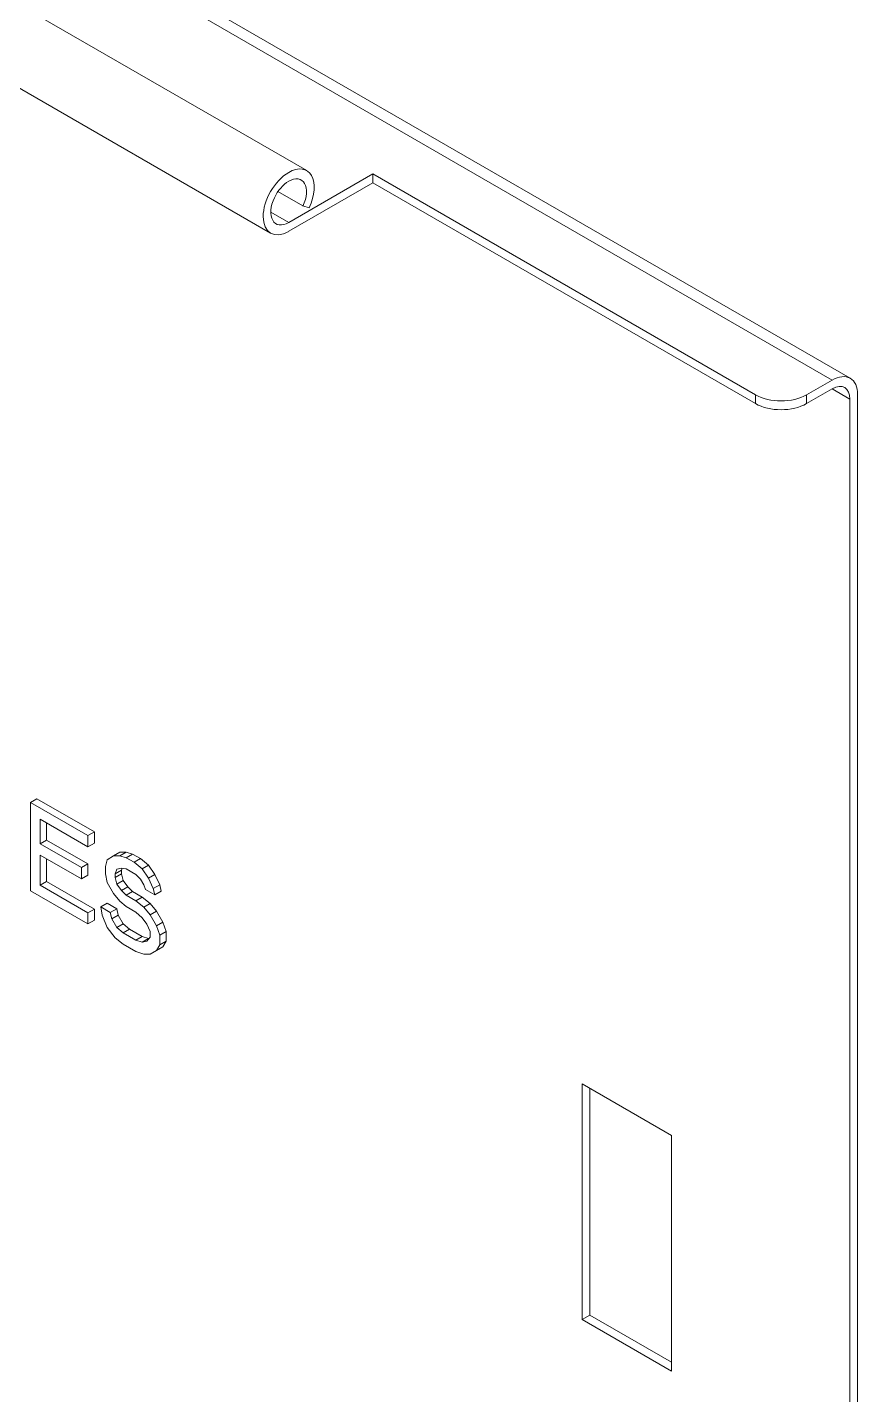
# Model space of a CAD drawing. Header units: millimetres. Extents: x 1920 to 4820, y 310 to 2320.
# Drawn here: x 4624.79 to 4647.8, y 1482.09 to 1519.99 of the extents above; entities that cross this region are included whole.
import ezdxf

# ---------------------------------------------------------------- set-up
doc = ezdxf.new("R2010")
doc.units = ezdxf.units.MM
doc.layers.add('core', color=7, linetype='Continuous', lineweight=20)

msp = doc.modelspace()

# ---------------------------------------------------------------- linework, layer by layer
at = {"layer": 'core'}
for p, q in [((4647.089, 1510.216), (4543.427, 1570.065)), ((4647.589, 1510.266), (4543.927, 1570.115)), ((4632.528, 1516.022), (4540.18, 1569.339)), ((4539.18, 1567.607), (4631.528, 1514.29)), ((4632.028, 1514.584), (4634.361, 1515.932)), ((4634.361, 1515.932), (4634.361, 1515.687)), ((4644.968, 1509.808), (4634.361, 1515.932)), ((4632.424, 1515.042), (4631.73, 1515.442)), ((4634.361, 1515.687), (4632.028, 1514.34)), ((4644.968, 1509.563), (4634.361, 1515.687)), ((4631.531, 1514.871), (4632.028, 1514.584)), ((4632.593, 1514.993), (4632.424, 1515.042)), ((4646.382, 1509.808), (4647.089, 1510.216)), ((4644.968, 1509.563), (4644.968, 1509.808)), ((4646.382, 1509.563), (4647.089, 1509.971)), ((4646.382, 1509.808), (4646.382, 1509.563)), ((4647.584, 1509.685), (4647.088, 1509.972)), ((4647.796, 1509.808), (4647.796, 1456.736)), ((4647.584, 1509.685), (4647.584, 1456.613)), ((4624.874, 1498.506), (4625.051, 1498.608)), ((4624.874, 1498.506), (4626.465, 1497.588)), ((4624.874, 1496.057), (4624.874, 1498.506)), ((4625.051, 1498.608), (4626.642, 1497.69)), ((4625.139, 1498.041), (4625.139, 1497.363)), ((4626.465, 1497.275), (4625.139, 1498.041)), ((4625.316, 1497.938), (4625.316, 1497.465)), ((4626.465, 1497.588), (4626.642, 1497.69)), ((4626.642, 1497.69), (4626.642, 1497.377)), ((4625.139, 1497.363), (4625.316, 1497.465)), ((4625.139, 1497.363), (4626.288, 1496.7)), ((4625.316, 1497.465), (4626.465, 1496.802)), ((4626.465, 1497.588), (4626.465, 1497.275)), ((4626.465, 1497.275), (4626.642, 1497.377)), ((4625.139, 1497.05), (4625.139, 1496.216)), ((4626.288, 1496.387), (4625.139, 1497.05)), ((4625.316, 1496.948), (4625.316, 1496.319)), ((4626.951, 1496.734), (4626.995, 1496.917)), ((4626.995, 1496.917), (4627.172, 1497.023)), ((4627.172, 1497.023), (4627.349, 1497.125)), ((4627.172, 1497.023), (4627.349, 1497.025)), ((4627.349, 1497.025), (4627.526, 1497.127)), ((4627.526, 1497.127), (4627.349, 1497.125)), ((4627.349, 1497.025), (4627.526, 1496.975)), ((4627.702, 1497.077), (4627.526, 1497.127)), ((4627.526, 1496.975), (4627.702, 1497.077)), ((4627.526, 1496.975), (4627.747, 1496.848)), ((4627.702, 1497.077), (4627.923, 1496.95)), ((4627.747, 1496.848), (4627.923, 1496.95)), ((4628.144, 1496.77), (4627.923, 1496.95)), ((4626.288, 1496.7), (4626.465, 1496.802)), ((4626.288, 1496.7), (4626.288, 1496.387)), ((4626.288, 1496.387), (4626.465, 1496.489)), ((4626.465, 1496.802), (4626.465, 1496.489)), ((4626.951, 1496.525), (4626.951, 1496.734)), ((4626.995, 1496.291), (4626.951, 1496.525)), ((4627.261, 1496.659), (4627.216, 1496.529)), ((4627.216, 1496.529), (4627.393, 1496.631)), ((4627.216, 1496.529), (4627.216, 1496.424)), ((4627.216, 1496.424), (4627.393, 1496.526)), ((4627.393, 1496.687), (4627.261, 1496.659)), ((4627.526, 1496.663), (4627.393, 1496.687)), ((4627.393, 1496.631), (4627.411, 1496.684)), ((4627.393, 1496.631), (4627.393, 1496.526)), ((4627.437, 1496.345), (4627.393, 1496.526)), ((4627.791, 1496.51), (4627.526, 1496.663)), ((4627.747, 1496.848), (4627.968, 1496.668)), ((4627.923, 1496.381), (4627.791, 1496.51)), ((4627.968, 1496.668), (4628.144, 1496.77)), ((4627.968, 1496.668), (4628.144, 1496.41)), ((4628.321, 1496.512), (4628.144, 1496.77)), ((4628.144, 1496.41), (4628.321, 1496.512)), ((4628.454, 1496.227), (4628.321, 1496.512)), ((4625.139, 1496.216), (4625.316, 1496.319)), ((4625.139, 1496.216), (4626.465, 1495.451)), ((4625.316, 1496.319), (4626.642, 1495.553)), ((4627.172, 1495.981), (4626.995, 1496.291)), ((4627.216, 1496.424), (4627.261, 1496.243)), ((4627.261, 1496.243), (4627.437, 1496.345)), ((4627.261, 1496.243), (4627.393, 1496.062)), ((4627.393, 1496.062), (4627.57, 1496.164)), ((4627.57, 1496.164), (4627.437, 1496.345)), ((4627.702, 1496.035), (4627.57, 1496.164)), ((4628.012, 1496.226), (4627.923, 1496.381)), ((4628.056, 1496.096), (4628.012, 1496.226)), ((4628.144, 1496.41), (4628.277, 1496.125)), ((4628.277, 1496.125), (4628.454, 1496.227)), ((4628.277, 1496.125), (4628.321, 1495.943)), ((4628.498, 1496.045), (4628.454, 1496.227)), ((4626.465, 1495.138), (4624.874, 1496.057)), ((4627.349, 1495.775), (4627.172, 1495.981)), ((4627.526, 1495.62), (4627.349, 1495.775)), ((4627.393, 1496.062), (4627.526, 1495.933)), ((4627.526, 1495.933), (4627.702, 1496.035)), ((4627.526, 1495.933), (4627.791, 1495.78)), ((4627.702, 1496.035), (4627.968, 1495.882)), ((4627.791, 1495.78), (4627.968, 1495.882)), ((4627.791, 1495.78), (4628.012, 1495.6)), ((4628.189, 1495.702), (4627.968, 1495.882)), ((4628.321, 1495.943), (4628.056, 1496.096)), ((4628.321, 1495.943), (4628.498, 1496.045)), ((4626.465, 1495.451), (4626.642, 1495.553)), ((4626.465, 1495.451), (4626.465, 1495.138)), ((4626.642, 1495.553), (4626.642, 1495.24)), ((4626.819, 1495.612), (4626.995, 1495.714)), ((4626.819, 1495.612), (4627.084, 1495.459)), ((4626.863, 1495.378), (4626.819, 1495.612)), ((4626.995, 1495.041), (4626.863, 1495.378)), ((4626.995, 1495.714), (4627.261, 1495.561)), ((4627.084, 1495.459), (4627.261, 1495.561)), ((4627.084, 1495.459), (4627.128, 1495.277)), ((4627.128, 1495.277), (4627.305, 1495.379)), ((4627.305, 1495.379), (4627.261, 1495.561)), ((4627.437, 1495.146), (4627.305, 1495.379)), ((4627.791, 1495.467), (4627.526, 1495.62)), ((4627.968, 1495.313), (4627.791, 1495.467)), ((4628.012, 1495.6), (4628.189, 1495.702)), ((4628.012, 1495.6), (4628.189, 1495.394)), ((4628.365, 1495.496), (4628.189, 1495.702)), ((4628.189, 1495.394), (4628.365, 1495.496)), ((4628.189, 1495.394), (4628.365, 1495.083)), ((4628.542, 1495.186), (4628.365, 1495.496)), ((4626.465, 1495.138), (4626.642, 1495.24)), ((4627.216, 1494.757), (4626.995, 1495.041)), ((4627.128, 1495.277), (4627.261, 1495.044)), ((4627.261, 1495.044), (4627.437, 1495.146)), ((4627.261, 1495.044), (4627.437, 1494.89)), ((4627.614, 1494.992), (4627.437, 1495.146)), ((4627.437, 1494.89), (4627.614, 1494.992)), ((4627.614, 1494.992), (4627.968, 1494.788)), ((4628.1, 1495.132), (4627.968, 1495.313)), ((4628.189, 1494.925), (4628.1, 1495.132)), ((4628.365, 1495.083), (4628.542, 1495.186)), ((4628.365, 1495.083), (4628.454, 1494.824)), ((4628.631, 1494.926), (4628.542, 1495.186)), ((4627.437, 1494.577), (4627.216, 1494.757)), ((4627.437, 1494.89), (4627.791, 1494.686)), ((4627.791, 1494.686), (4627.968, 1494.788)), ((4627.791, 1494.686), (4627.968, 1494.636)), ((4628.144, 1494.738), (4627.968, 1494.788)), ((4627.968, 1494.636), (4628.144, 1494.738)), ((4627.968, 1494.636), (4628.1, 1494.663)), ((4628.1, 1494.663), (4628.189, 1494.769)), ((4628.167, 1494.742), (4628.144, 1494.738)), ((4628.189, 1494.769), (4628.189, 1494.925)), ((4628.454, 1494.824), (4628.631, 1494.926)), ((4628.454, 1494.824), (4628.454, 1494.563)), ((4628.454, 1494.563), (4628.631, 1494.665)), ((4628.542, 1494.508), (4628.631, 1494.665)), ((4628.631, 1494.926), (4628.631, 1494.665)), ((4627.791, 1494.373), (4627.437, 1494.577)), ((4628.012, 1494.297), (4627.791, 1494.373)), ((4628.189, 1494.3), (4628.012, 1494.297)), ((4628.365, 1494.406), (4628.189, 1494.3)), ((4628.189, 1494.3), (4628.365, 1494.402)), ((4628.454, 1494.563), (4628.365, 1494.406)), ((4628.365, 1494.406), (4628.542, 1494.508)), ((4628.365, 1494.402), (4628.542, 1494.508)), ((4640.159, 1484.17), (4640.159, 1490.702)), ((4640.159, 1490.702), (4642.634, 1489.273)), ((4640.372, 1484.292), (4640.372, 1490.579)), ((4642.634, 1489.273), (4642.634, 1482.741)), ((4640.372, 1484.292), (4640.159, 1484.17)), ((4642.634, 1482.741), (4640.159, 1484.17)), ((4642.634, 1482.986), (4640.372, 1484.292))]:
    msp.add_line(p, q, dxfattribs=at)
for centre, major_axis, start_param, end_param in [((4632.028, 1515.156), (-0.5, -0.866), 3.926991, 7.068583), ((4632.028, 1515.156), (-0.5, -0.866), 1.712693, 3.926991), ((4632.028, 1515.156), (0.35, 0.606), 4.854286, 7.068583), ((4632.028, 1515.156), (0.35, 0.606), 0.785398, 1.712693), ((4632.028, 1515.156), (0.35, 0.606), 1.712693, 3.926991), ((4647.089, 1509.4), (-0.5, -0.866), 2.356194, 3.926991), ((4647.089, 1509.4), (0.35, 0.606), 5.497787, 7.068583), ((4645.675, 1510.216), (1, 0), 3.926991, 5.497787), ((4645.675, 1509.971), (-1, 0), 0.785398, 2.356194)]:
    msp.add_ellipse(centre, major_axis=major_axis, ratio=0.57735, start_param=start_param, end_param=end_param, dxfattribs=at)

doc.saveas('drawing.dxf')
